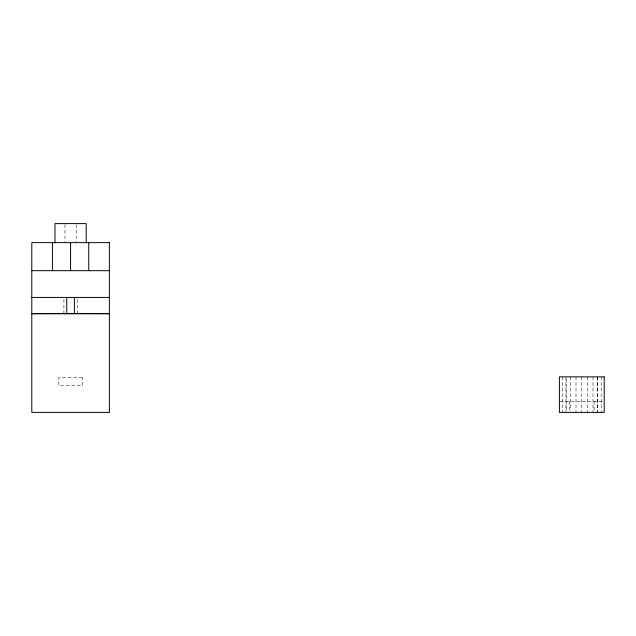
<?xml version="1.0" encoding="UTF-8"?>
<svg xmlns="http://www.w3.org/2000/svg" width="636" height="636" viewBox="0 0 636 636"><rect width="100%" height="100%" fill="white"/><g stroke="black" fill="none" stroke-linecap="round" stroke-linejoin="round"><path stroke-width="0.48" stroke-dasharray="3.18 2.39" d="M560.165 401.419L603.437 401.419M601.203 376.862L601.203 412.398M597.641 376.862L597.641 412.398M597.411 376.862L597.411 411.405M594.119 401.419L594.119 412.398M592.998 376.862L592.998 412.398M587.6 376.862L587.6 412.398M581.797 376.862L581.797 412.398M576.001 376.862L576.001 412.398M570.603 376.862L570.603 410.562M569.482 401.419L569.482 410.562M566.191 378.841L566.191 411.405M565.961 376.862L565.961 412.398M562.399 376.862L562.399 412.398M77.25 299.333L77.25 313.627M76.193 224.556L76.193 242.634M64.975 224.556L64.975 242.634M63.918 299.333L63.918 313.627M82.37 377.593L58.79 377.593L58.79 385.726L82.37 385.726L82.37 377.593"/><path stroke-width="0.95" d="M66.764 313.564L31.8 313.691L109.368 313.691L74.404 313.564M31.8 270.682L109.368 270.682M31.8 297.433L109.368 297.433M63.918 313.627L77.25 313.627M88.754 242.634L88.754 270.682M86.194 242.634L86.194 223.602L54.974 223.602L54.974 242.634M74.404 297.433L74.404 313.627M70.58 242.634L70.58 270.682M66.764 297.433L66.764 313.627M52.414 242.634L52.414 270.682M109.368 242.634L31.8 242.634L31.8 412.398L109.368 412.398L109.368 242.634M604.2 376.862L559.402 376.862L559.402 412.398L604.2 412.398L604.2 376.862"/></g></svg>
